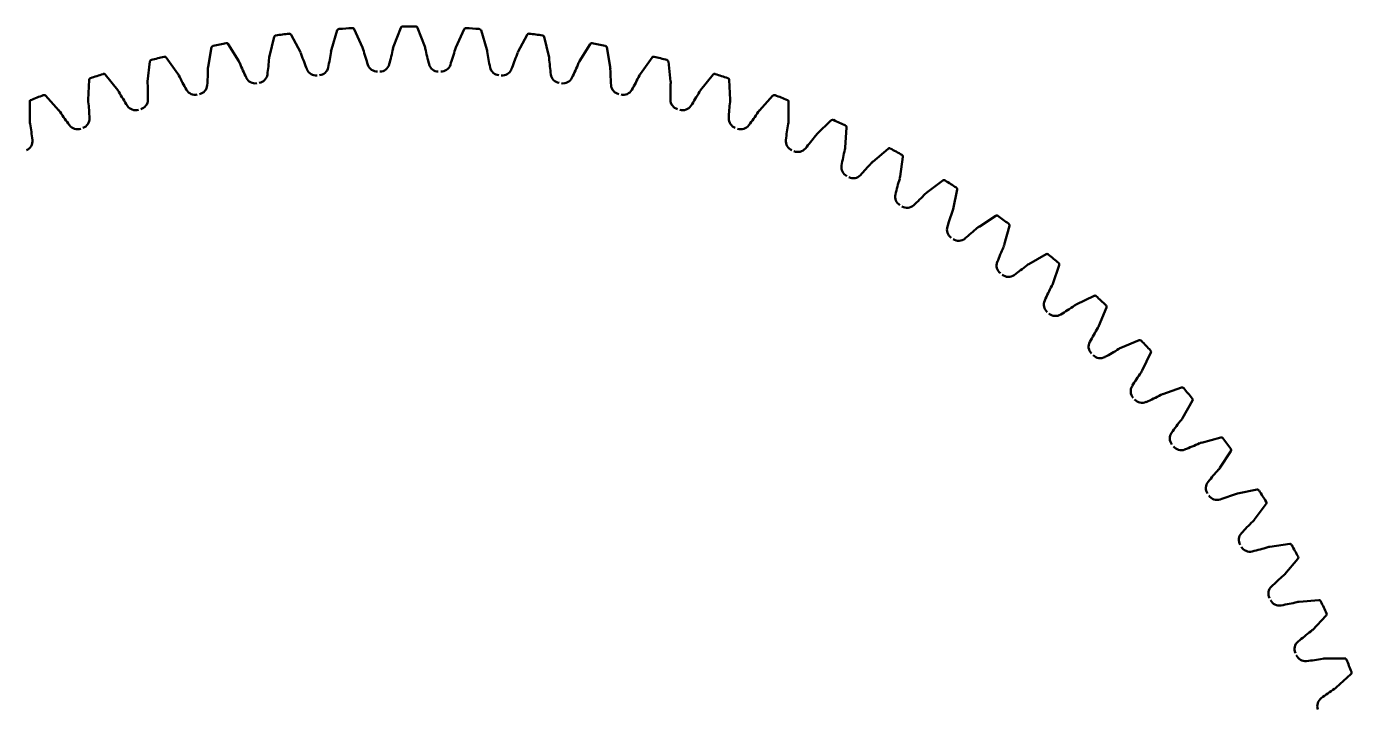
# Model space of a CAD drawing. Header units: millimetres. Extents: x -1 to 474, y -1 to 306.
# Drawn here: x 108.4 to 208.7, y 177.6 to 229.2 of the extents above; entities that cross this region are included whole.
import ezdxf

# ---------------------------------------------------------------- set-up
doc = ezdxf.new("R2010")
doc.units = ezdxf.units.MM
doc.layers.add('vis', color=1, linetype='Continuous', lineweight=50)

msp = doc.modelspace()

# ---------------------------------------------------------------- linework, layer by layer
at = {"layer": 'vis'}
for p, q in [((131.96, 228.92), (131.52, 227.47)), ((133.87, 227.62), (133.24, 229)), ((136.76, 229.11), (136.22, 227.69)), ((138.58, 227.69), (138.04, 229.11)), ((141.56, 229), (140.93, 227.62)), ((143.28, 227.47), (142.84, 228.92)), ((124.51, 226.58), (123.71, 227.87)), ((127.19, 228.42), (126.83, 226.95)), ((129.17, 227.25), (128.46, 228.58)), ((146.34, 228.58), (145.63, 227.25)), ((147.97, 226.95), (147.61, 228.42)), ((151.09, 227.87), (150.29, 226.58)), ((119.89, 225.63), (119.02, 226.86)), ((122.45, 227.63), (122.19, 226.14)), ((152.61, 226.14), (152.35, 227.63)), ((155.78, 226.86), (154.91, 225.63)), ((117.78, 226.55), (117.61, 225.04)), ((157.19, 225.04), (157.02, 226.55)), ((113.18, 225.17), (113.11, 223.66)), ((115.35, 224.38), (114.4, 225.56)), ((160.4, 225.56), (159.45, 224.38)), ((161.69, 223.66), (161.62, 225.17)), ((110.89, 222.86), (109.87, 223.98)), ((164.93, 223.98), (163.91, 222.86)), ((108.68, 223.51), (108.7, 221.99)), ((166.1, 221.99), (166.12, 223.51)), ((169.35, 222.11), (168.26, 221.06)), ((170.4, 220.05), (170.51, 221.56)), ((173.65, 219.96), (172.49, 218.98)), ((174.56, 217.85), (174.77, 219.35)), ((177.8, 217.55), (176.59, 216.65)), ((178.58, 215.39), (178.88, 216.87)), ((181.79, 214.89), (180.53, 214.06)), ((182.43, 212.68), (182.83, 214.14)), ((185.61, 211.98), (184.29, 211.23)), ((186.11, 209.73), (186.6, 211.16)), ((189.24, 208.84), (187.88, 208.17)), ((189.59, 206.56), (190.17, 207.96)), ((192.66, 205.47), (191.26, 204.89)), ((192.87, 203.18), (193.54, 204.54)), ((195.86, 201.9), (194.43, 201.41)), ((195.93, 199.59), (196.68, 200.91)), ((198.84, 198.13), (197.38, 197.73)), ((198.76, 195.83), (199.59, 197.09)), ((201.57, 194.18), (200.09, 193.88)), ((201.35, 191.89), (202.25, 193.1)), ((204.05, 190.07), (202.55, 189.86)), ((203.68, 187.79), (204.66, 188.95)), ((206.26, 185.81), (204.75, 185.7)), ((205.76, 183.56), (206.81, 184.65)), ((208.21, 181.42), (206.69, 181.4)), ((207.56, 179.21), (208.68, 180.23))]:
    msp.add_line(p, q, dxfattribs=at)
for points in [[(128.46, 228.58), (128.43, 228.62), (128.38, 228.65), (128.33, 228.66), (128.31, 228.66)], [(132.1, 229.02), (132.05, 229), (132.01, 228.98), (131.98, 228.94), (131.96, 228.92)], [(133.24, 229), (133.21, 229.04), (133.17, 229.07), (133.12, 229.08), (133.1, 229.08)], [(136.9, 229.2), (136.85, 229.19), (136.81, 229.17), (136.77, 229.13), (136.76, 229.11)], [(138.04, 229.11), (138.01, 229.15), (137.97, 229.18), (137.92, 229.2), (137.9, 229.2)], [(141.7, 229.08), (141.65, 229.07), (141.61, 229.05), (141.57, 229.02), (141.56, 229)], [(142.84, 228.92), (142.81, 228.96), (142.77, 228.99), (142.73, 229.01), (142.7, 229.02)], [(146.49, 228.66), (146.44, 228.66), (146.4, 228.64), (146.36, 228.61), (146.34, 228.58)], [(122.57, 227.75), (122.53, 227.73), (122.49, 227.7), (122.46, 227.66), (122.45, 227.63)], [(123.71, 227.87), (123.68, 227.91), (123.63, 227.93), (123.58, 227.94), (123.56, 227.94)], [(127.31, 228.53), (127.27, 228.52), (127.23, 228.49), (127.2, 228.45), (127.19, 228.42)], [(147.61, 228.42), (147.59, 228.47), (147.55, 228.51), (147.51, 228.53), (147.49, 228.53)], [(151.24, 227.94), (151.19, 227.94), (151.15, 227.92), (151.11, 227.89), (151.09, 227.87)], [(152.35, 227.63), (152.33, 227.68), (152.29, 227.72), (152.25, 227.74), (152.23, 227.75)], [(117.89, 226.67), (117.84, 226.65), (117.81, 226.62), (117.79, 226.57), (117.78, 226.55)], [(119.02, 226.86), (118.98, 226.9), (118.93, 226.92), (118.88, 226.92), (118.86, 226.92)], [(155.94, 226.92), (155.89, 226.92), (155.84, 226.91), (155.8, 226.89), (155.78, 226.86)], [(157.02, 226.55), (157.01, 226.59), (156.97, 226.64), (156.93, 226.66), (156.91, 226.67)], [(113.28, 225.3), (113.24, 225.28), (113.21, 225.24), (113.19, 225.2), (113.18, 225.17)], [(114.4, 225.56), (114.36, 225.6), (114.31, 225.61), (114.26, 225.61), (114.24, 225.61)], [(160.56, 225.61), (160.51, 225.62), (160.47, 225.61), (160.42, 225.58), (160.4, 225.56)], [(161.62, 225.17), (161.61, 225.22), (161.58, 225.26), (161.54, 225.29), (161.52, 225.3)], [(108.77, 223.64), (108.73, 223.62), (108.7, 223.58), (108.68, 223.53), (108.68, 223.51)], [(109.87, 223.98), (109.83, 224.01), (109.78, 224.02), (109.73, 224.02), (109.71, 224.01)], [(165.09, 224.01), (165.05, 224.02), (165, 224.02), (164.95, 223.99), (164.93, 223.98)], [(166.12, 223.51), (166.11, 223.55), (166.09, 223.6), (166.05, 223.63), (166.03, 223.64)], [(169.52, 222.13), (169.47, 222.14), (169.42, 222.14), (169.38, 222.12), (169.35, 222.11)], [(170.51, 221.56), (170.5, 221.61), (170.48, 221.66), (170.45, 221.69), (170.43, 221.7)], [(173.81, 219.98), (173.77, 219.99), (173.72, 219.99), (173.67, 219.98), (173.65, 219.96)], [(174.77, 219.35), (174.77, 219.4), (174.75, 219.44), (174.71, 219.48), (174.69, 219.49)], [(177.97, 217.56), (177.92, 217.58), (177.87, 217.58), (177.83, 217.57), (177.8, 217.55)], [(178.88, 216.87), (178.88, 216.92), (178.86, 216.97), (178.83, 217.01), (178.81, 217.02)], [(181.96, 214.88), (181.91, 214.91), (181.87, 214.91), (181.82, 214.9), (181.79, 214.89)], [(182.83, 214.14), (182.83, 214.19), (182.82, 214.24), (182.79, 214.28), (182.77, 214.29)], [(185.78, 211.96), (185.73, 211.99), (185.69, 212), (185.64, 211.99), (185.61, 211.98)], [(186.6, 211.16), (186.6, 211.21), (186.59, 211.26), (186.56, 211.31), (186.55, 211.32)], [(189.4, 208.81), (189.36, 208.84), (189.31, 208.85), (189.26, 208.84), (189.24, 208.84)], [(190.17, 207.96), (190.18, 208.01), (190.17, 208.06), (190.15, 208.1), (190.13, 208.12)], [(192.82, 205.43), (192.78, 205.46), (192.74, 205.48), (192.69, 205.48), (192.66, 205.47)], [(193.54, 204.54), (193.55, 204.59), (193.54, 204.64), (193.52, 204.68), (193.51, 204.7)], [(196.02, 201.85), (195.99, 201.88), (195.94, 201.9), (195.89, 201.9), (195.86, 201.9)], [(196.68, 200.91), (196.7, 200.96), (196.69, 201.01), (196.68, 201.06), (196.66, 201.08)], [(198.99, 198.07), (198.96, 198.1), (198.91, 198.13), (198.87, 198.13), (198.84, 198.13)], [(199.59, 197.09), (199.61, 197.14), (199.61, 197.19), (199.6, 197.24), (199.58, 197.26)], [(201.72, 194.11), (201.69, 194.15), (201.65, 194.17), (201.6, 194.18), (201.57, 194.18)], [(202.25, 193.1), (202.28, 193.15), (202.28, 193.2), (202.27, 193.25), (202.26, 193.27)], [(204.19, 189.99), (204.16, 190.03), (204.12, 190.06), (204.08, 190.07), (204.05, 190.07)], [(204.66, 188.95), (204.69, 188.99), (204.7, 189.04), (204.69, 189.09), (204.68, 189.11)], [(206.4, 185.73), (206.38, 185.77), (206.34, 185.79), (206.29, 185.81), (206.26, 185.81)], [(206.81, 184.65), (206.83, 184.7), (206.85, 184.75), (206.84, 184.8), (206.83, 184.82)], [(208.34, 181.33), (208.32, 181.37), (208.28, 181.4), (208.23, 181.42), (208.21, 181.42)], [(208.68, 180.23), (208.71, 180.27), (208.72, 180.32), (208.72, 180.37), (208.71, 180.39)]]:
    msp.add_lwpolyline(points, dxfattribs=at)
for centre, radius, start, end in [((137.4, 152.7), 76.5, 96.8241, 97.5759), ((137.4, 152.7), 76.5, 93.2241, 93.9759), ((137.4, 152.7), 76.5, 89.6241, 90.3759), ((137.4, 152.7), 76.5, 86.0241, 86.7759), ((137.4, 152.7), 76.5, 82.4241, 83.1759), ((137.4, 152.7), 76.5, 100.4241, 101.1759), ((137.4, 227.28), 1.25, 160.9, 168.0751), ((137.4, 227.28), 1.25, 11.9249, 19.1), ((137.4, 152.7), 76.5, 78.8241, 79.5759), ((137.4, 152.7), 76.5, 104.0241, 104.7759), ((104.66, 228.63), 22.22, 352.1076, 355.2751), ((128.05, 226.69), 1.25, 168.1, 175.2751), ((128.05, 226.69), 1.25, 19.1249, 26.3), ((150.23, 234.38), 22.22, 199.1249, 202.2924), ((109.5, 230.53), 22.22, 348.5076, 351.6751), ((132.72, 227.14), 1.25, 164.5, 171.6751), ((132.72, 227.14), 1.25, 15.5249, 22.7), ((155.33, 233.42), 22.22, 195.5249, 198.6924), ((114.44, 232.13), 22.22, 344.9076, 348.0751), ((160.36, 232.13), 22.22, 191.9249, 195.0924), ((119.47, 233.42), 22.22, 341.3076, 344.4751), ((142.08, 227.14), 1.25, 157.3, 164.4751), ((142.08, 227.14), 1.25, 8.3249, 15.5), ((165.3, 230.53), 22.22, 188.3249, 191.4924), ((124.57, 234.38), 22.22, 337.7076, 340.8751), ((146.75, 226.69), 1.25, 153.7, 160.8751), ((146.75, 226.69), 1.25, 4.7249, 11.9), ((170.14, 228.63), 22.22, 184.7249, 187.8924), ((137.4, 152.7), 76.5, 75.2241, 75.9759), ((99.96, 226.42), 22.22, 355.7076, 358.8751), ((123.42, 225.96), 1.25, 171.7, 178.8751), ((123.42, 225.96), 1.25, 22.7249, 29.9), ((145.07, 235.03), 22.22, 202.7249, 205.8924), ((130.36, 226.24), 0.75, 202.2924, 275.4695), ((130.54, 226.26), 0.75, 275.3305, 348.5076), ((134.99, 226.54), 0.75, 198.6924, 271.8695), ((135.17, 226.54), 0.75, 271.7305, 344.9076), ((139.63, 226.54), 0.75, 195.0924, 268.2695), ((139.81, 226.54), 0.75, 268.1305, 341.3076), ((144.26, 226.26), 0.75, 191.4924, 264.6695), ((144.44, 226.24), 0.75, 264.5305, 337.7076), ((129.73, 235.03), 22.22, 334.1076, 337.2751), ((151.38, 225.96), 1.25, 150.1, 157.2751), ((151.38, 225.96), 1.25, 1.1249, 8.3), ((174.84, 226.42), 22.22, 181.1249, 184.2924), ((137.4, 152.7), 76.5, 107.6241, 108.3759), ((118.85, 224.94), 1.25, 175.3, 182.4751), ((95.41, 223.93), 22.22, 359.3076, 2.4751), ((118.85, 224.94), 1.25, 26.3249, 33.5), ((139.89, 235.35), 22.22, 206.3249, 209.4924), ((121.37, 224.82), 0.75, 282.5305, 355.7076), ((125.75, 225.65), 0.75, 205.8924, 279.0695), ((125.93, 225.68), 0.75, 278.9305, 352.1076), ((148.87, 225.68), 0.75, 187.8924, 261.0695), ((149.05, 225.65), 0.75, 260.9305, 334.1076), ((153.43, 224.82), 0.75, 184.2924, 257.4695), ((134.91, 235.35), 22.22, 330.5076, 333.6751), ((155.95, 224.94), 1.25, 146.5, 153.6751), ((179.39, 223.93), 22.22, 177.5249, 180.6924), ((155.95, 224.94), 1.25, 357.5249, 4.7), ((137.4, 152.7), 76.5, 71.6241, 72.3759), ((137.4, 152.7), 76.5, 111.2241, 111.9759), ((114.35, 223.63), 1.25, 178.9, 186.0751), ((114.35, 223.63), 1.25, 29.9249, 37.1), ((134.69, 235.34), 22.22, 209.9249, 213.0924), ((116.88, 223.67), 0.75, 286.1305, 359.3076), ((121.2, 224.78), 0.75, 209.4924, 282.6695), ((153.6, 224.78), 0.75, 257.3305, 330.5076), ((157.92, 223.67), 0.75, 180.6924, 253.8695), ((140.11, 235.34), 22.22, 326.9076, 330.0751), ((160.45, 223.63), 1.25, 142.9, 150.0751), ((160.45, 223.63), 1.25, 353.9249, 1.1), ((137.4, 152.7), 76.5, 68.0241, 68.7759), ((109.94, 222.05), 1.25, 33.5249, 40.7), ((129.51, 235.01), 22.22, 213.5249, 216.6924), ((91.02, 221.15), 22.22, 2.9076, 6.0751), ((116.7, 223.62), 0.75, 213.0924, 286.2695), ((158.1, 223.62), 0.75, 253.7305, 326.9076), ((183.78, 221.15), 22.22, 173.9249, 177.0924), ((145.29, 235.01), 22.22, 323.3076, 326.4751), ((164.86, 222.05), 1.25, 139.3, 146.4751), ((109.94, 222.05), 1.25, 182.5, 189.6751), ((86.81, 218.1), 22.22, 6.5076, 9.6751), ((112.29, 222.18), 0.75, 216.6924, 289.8695), ((112.46, 222.24), 0.75, 289.7305, 2.9076), ((162.34, 222.24), 0.75, 177.0924, 250.2695), ((162.51, 222.18), 0.75, 250.1305, 323.3076), ((187.99, 218.1), 22.22, 170.3249, 173.4924), ((164.86, 222.05), 1.25, 350.3249, 357.5), ((137.4, 152.7), 76.5, 64.4241, 65.1759), ((108.14, 220.53), 0.75, 293.3305, 6.5076), ((166.66, 220.53), 0.75, 173.4924, 246.6695), ((150.44, 234.35), 22.22, 319.7076, 322.8751), ((169.16, 220.18), 1.25, 135.7, 142.8751), ((166.82, 220.46), 0.75, 246.5305, 319.7076), ((192, 214.8), 22.22, 166.7249, 169.8924), ((169.16, 220.18), 1.25, 346.7249, 353.9), ((137.4, 152.7), 76.5, 60.8241, 61.5759), ((170.86, 218.56), 0.75, 169.8924, 243.0695), ((155.54, 233.37), 22.22, 316.1076, 319.2751), ((173.33, 218.06), 1.25, 132.1, 139.2751), ((171.02, 218.48), 0.75, 242.9305, 316.1076), ((195.79, 211.24), 22.22, 163.1249, 166.2924), ((173.33, 218.06), 1.25, 343.1249, 350.3), ((177.36, 215.67), 1.25, 128.5, 135.6751), ((137.4, 152.7), 76.5, 57.2241, 57.9759), ((174.93, 216.33), 0.75, 166.2924, 239.4695), ((175.08, 216.24), 0.75, 239.3305, 312.5076), ((160.57, 232.07), 22.22, 312.5076, 315.6751), ((199.35, 207.46), 22.22, 159.5249, 162.6924), ((177.36, 215.67), 1.25, 339.5249, 346.7), ((137.4, 152.7), 76.5, 53.6241, 54.3759), ((178.85, 213.85), 0.75, 162.6924, 235.8695), ((165.51, 230.46), 22.22, 308.9076, 312.0751), ((181.24, 213.04), 1.25, 124.9, 132.0751), ((179, 213.75), 0.75, 235.7305, 308.9076), ((181.24, 213.04), 1.25, 335.9249, 343.1), ((202.67, 203.46), 22.22, 155.9249, 159.0924), ((137.4, 152.7), 76.5, 50.0241, 50.7759), ((182.61, 211.13), 0.75, 159.0924, 232.2695), ((170.34, 228.54), 22.22, 305.3076, 308.4751), ((184.94, 210.17), 1.25, 121.3, 128.4751), ((182.75, 211.02), 0.75, 232.1305, 305.3076), ((205.72, 199.27), 22.22, 152.3249, 155.4924), ((184.94, 210.17), 1.25, 332.3249, 339.5), ((137.4, 152.7), 76.5, 46.4241, 47.1759), ((186.19, 208.17), 0.75, 155.4924, 228.6695), ((175.04, 226.32), 22.22, 301.7076, 304.8751), ((188.46, 207.07), 1.25, 117.7, 124.8751), ((186.32, 208.06), 0.75, 228.5305, 301.7076), ((208.51, 194.88), 22.22, 148.7249, 151.8924), ((188.46, 207.07), 1.25, 328.7249, 335.9), ((189.57, 205), 0.75, 151.8924, 225.0695), ((179.58, 223.81), 22.22, 298.1076, 301.2751), ((191.77, 203.76), 1.25, 114.1, 121.2751), ((137.4, 152.7), 76.5, 42.8241, 43.5759), ((189.7, 204.87), 0.75, 224.9305, 298.1076), ((211.02, 190.34), 22.22, 145.1249, 148.2924), ((191.77, 203.76), 1.25, 325.1249, 332.3), ((192.76, 201.62), 0.75, 148.2924, 221.4695), ((137.4, 152.7), 76.5, 39.2241, 39.9759), ((192.87, 201.49), 0.75, 221.3305, 294.5076), ((183.97, 221.02), 22.22, 294.5076, 297.6751), ((194.87, 200.24), 1.25, 110.5, 117.6751), ((194.87, 200.24), 1.25, 321.5249, 328.7), ((213.24, 185.64), 22.22, 141.5249, 144.6924), ((195.72, 198.05), 0.75, 144.6924, 217.8695), ((188.16, 217.97), 22.22, 290.9076, 294.0751), ((197.74, 196.54), 1.25, 106.9, 114.0751), ((137.4, 152.7), 76.5, 35.6241, 36.3759), ((195.83, 197.91), 0.75, 217.7305, 290.9076), ((215.16, 180.81), 22.22, 137.9249, 141.0924), ((197.74, 196.54), 1.25, 317.9249, 325.1), ((198.45, 194.3), 0.75, 141.0924, 214.2695), ((198.55, 194.15), 0.75, 214.1305, 287.3076), ((192.16, 214.65), 22.22, 287.3076, 290.4751), ((200.37, 192.66), 1.25, 103.3, 110.4751), ((137.4, 152.7), 76.5, 32.0241, 32.7759), ((216.77, 175.87), 22.22, 134.3249, 137.4924), ((200.37, 192.66), 1.25, 314.3249, 321.5), ((200.94, 190.38), 0.75, 137.4924, 210.6695), ((201.03, 190.23), 0.75, 210.5305, 283.7076), ((195.94, 211.09), 22.22, 283.7076, 286.8751), ((202.76, 188.63), 1.25, 99.7, 106.8751), ((137.4, 152.7), 76.5, 28.4241, 29.1759), ((218.07, 170.84), 22.22, 130.7249, 133.8924), ((202.76, 188.63), 1.25, 310.7249, 317.9), ((203.18, 186.32), 0.75, 133.8924, 207.0695), ((203.26, 186.16), 0.75, 206.9305, 280.1076), ((199.5, 207.3), 22.22, 280.1076, 283.2751), ((204.88, 184.46), 1.25, 96.1, 103.2751), ((137.4, 152.7), 76.5, 24.8241, 25.5759), ((204.88, 184.46), 1.25, 307.1249, 314.3), ((205.16, 182.12), 0.75, 130.2924, 203.4695), ((219.05, 165.74), 22.22, 127.1249, 130.2924), ((205.23, 181.96), 0.75, 203.3305, 276.5076), ((202.8, 203.29), 22.22, 276.5076, 279.6751), ((206.75, 180.16), 1.25, 92.5, 99.6751), ((137.4, 152.7), 76.5, 21.2241, 21.9759), ((219.71, 160.59), 22.22, 123.5249, 126.6924), ((206.75, 180.16), 1.25, 303.5249, 310.7), ((206.88, 177.81), 0.75, 126.6924, 199.8695)]:
    msp.add_arc(centre, radius, start, end, dxfattribs=at)

doc.saveas('drawing.dxf')
